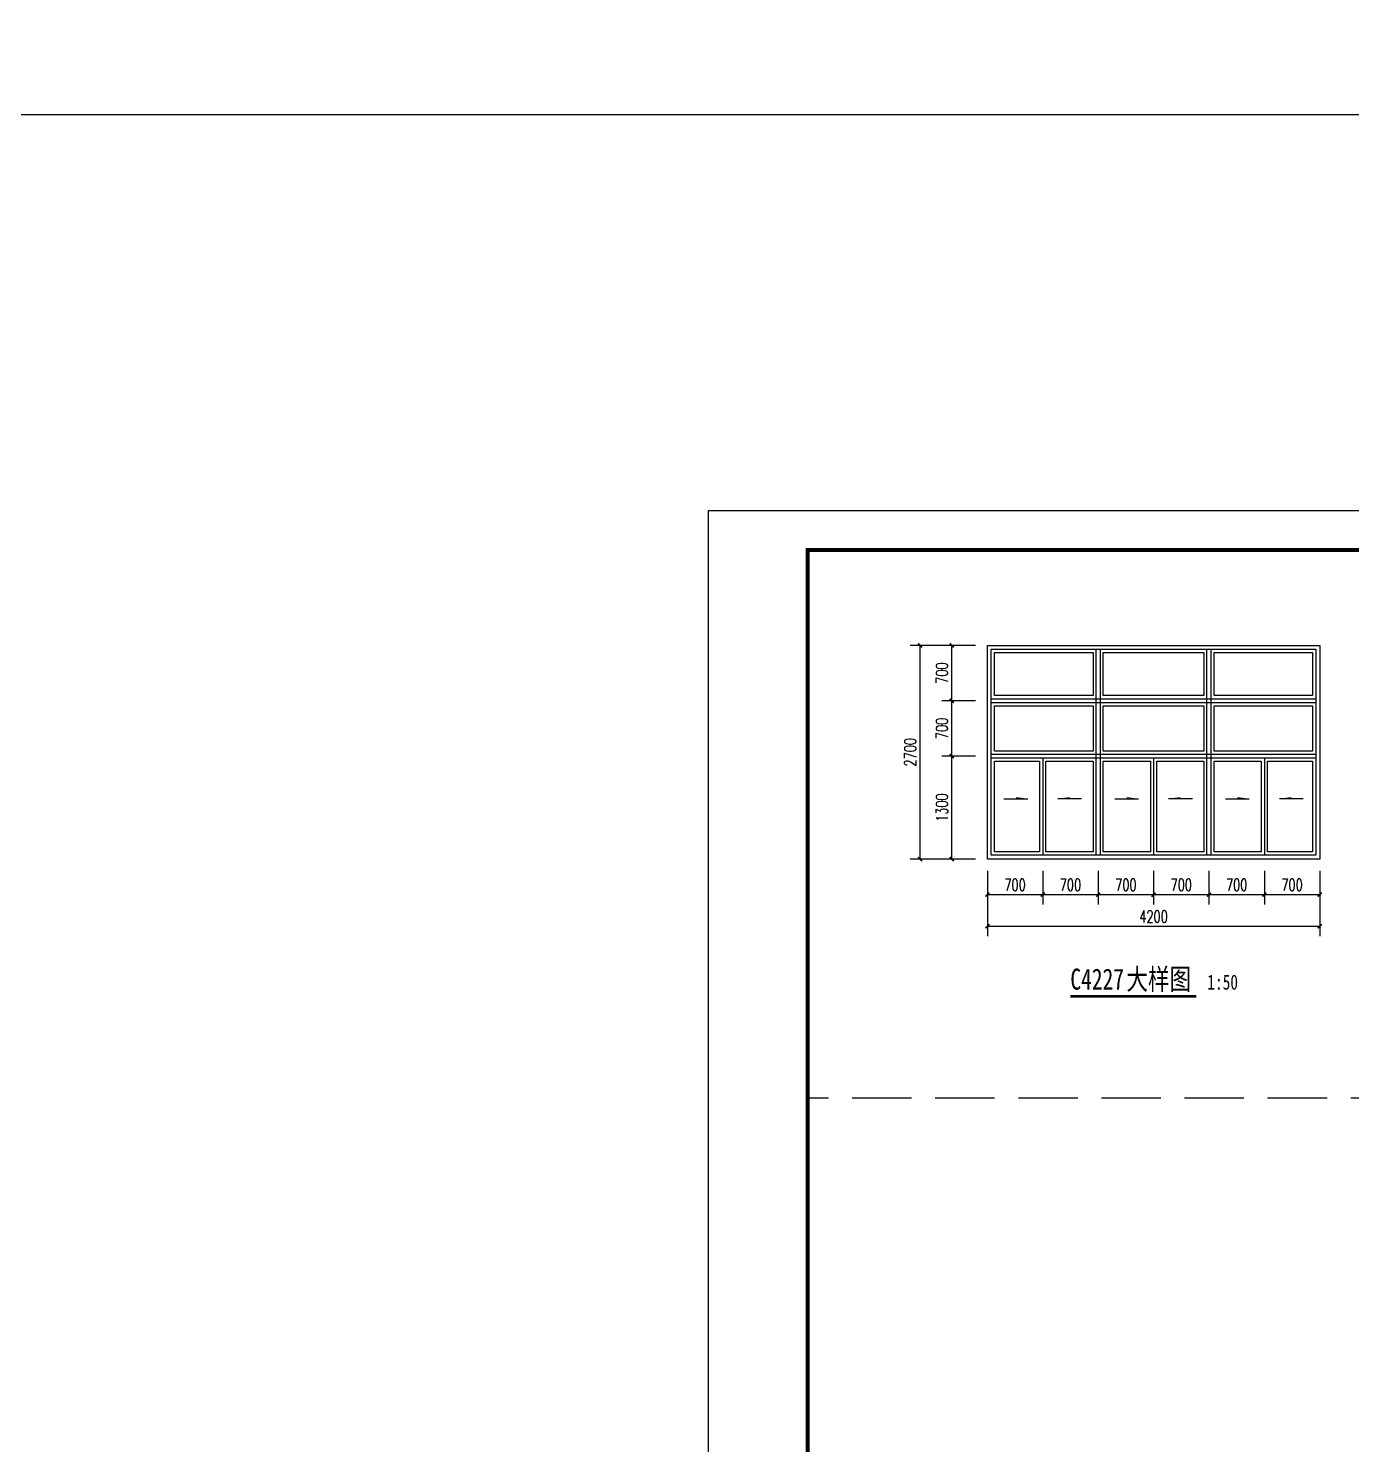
# Model space of a CAD drawing. Extents: x 13898408 to 14113608, y -853943 to -68012.
# Drawn here: x 14057962 to 14074683, y -836047 to -818150 of the extents above; entities that cross this region are included whole.
import ezdxf

# ---------------------------------------------------------------- set-up
doc = ezdxf.new("R2010")
doc.units = 0
doc.header["$LTSCALE"] = 1000
doc.header["$MEASUREMENT"] = 0
doc.linetypes.add('DASH', pattern=[0.35, 0.25, -0.1])
for name, color, linetype in [('DIM_SYMB', 3, 'Continuous'), ('PUB_DIM', 3, 'Continuous'), ('PUB_TEXT', 7, 'Continuous'), ('TK', 4, 'Continuous'), ('WINDOW', 4, 'Continuous'), ('玻璃', 251, 'Continuous')]:
    doc.layers.add(name, color=color, linetype=linetype)
doc.styles.add('_TCH_DIM_T3', font='SIMPLEX', dxfattribs={"width": 0.705882, "bigfont": 'GBCBIG'})
doc.styles.add('TK-LG-B', font='', dxfattribs={"width": 0.75})
doc.styles.get('TK-LG-B').set_extended_font_data('SimSun')
doc.dimstyles.new('_TCH_ARCH&&50', dxfattribs={"dimtxt": 148.75, "dimasz": 50, "dimexe": 125, "dimexo": 150, "dimgap": 50, "dimtad": 1, "dimdec": 0, "dimzin": 0, "dimdsep": 46, "dimtxsty": '_TCH_DIM_T3', "dimblk": 'ARCHTICK', "dimcen": 0.09, "dimclrt": 7, "dimazin": 2, "dimtfac": 1, "dimtdec": 0, "dimtix": 1, "dimtmove": 2, "dimatfit": 3, "dimfxl": 0, "dimtolj": 1, "dimtzin": 0, "dimarcsym": 0})

# ---------------------------------------------------------------- blocks, each defined once
blk = doc.blocks.new('_ArchTick')
at = {"color": 0, "linetype": 'ByBlock', "const_width": 0.4}
blk.add_lwpolyline([(-0.5, -0.5), (0.5, 0.5)], dxfattribs=at)
blk = doc.blocks.new('*D961')
at = {"layer": 'Defpoints', "color": 0}
for p in [(-4200, -2700), (-3500, -2700), (-3500, -3150)]:
    blk.add_point(p, dxfattribs=at)
at = {"layer": 'PUB_DIM', "color": 0, "lineweight": -2}
for p, q in [((-4200, -2850), (-4200, -3275)), ((-3500, -2850), (-3500, -3275)), ((-4200, -3150), (-3500, -3150))]:
    blk.add_line(p, q, dxfattribs=at)
at = {"layer": 'PUB_DIM', "color": 0, "lineweight": -2, "xscale": 50, "yscale": 50, "zscale": 50, "rotation": 180}
blk.add_blockref('_ArchTick', (-4200, -3150), dxfattribs=at)
at = {"layer": 'PUB_DIM', "color": 0, "lineweight": -2, "xscale": 50, "yscale": 50, "zscale": 50}
blk.add_blockref('_ArchTick', (-3500, -3150), dxfattribs=at)
at = {"layer": 'PUB_DIM', "color": 7, "insert": (-3850, -3025.625), "char_height": 148.75, "attachment_point": 5, "style": '_TCH_DIM_T3'}
blk.add_mtext('\\A1;700', dxfattribs=at)
blk = doc.blocks.new('*D962')
at = {"layer": 'Defpoints', "color": 0}
for p in [(-3500, -2700), (-2800, -2700), (-2800, -3150)]:
    blk.add_point(p, dxfattribs=at)
at = {"layer": 'PUB_DIM', "color": 0, "lineweight": -2}
for p, q in [((-3500, -2850), (-3500, -3275)), ((-2800, -2850), (-2800, -3275)), ((-3500, -3150), (-2800, -3150))]:
    blk.add_line(p, q, dxfattribs=at)
at = {"layer": 'PUB_DIM', "color": 0, "lineweight": -2, "xscale": 50, "yscale": 50, "zscale": 50, "rotation": 180}
blk.add_blockref('_ArchTick', (-3500, -3150), dxfattribs=at)
at = {"layer": 'PUB_DIM', "color": 0, "lineweight": -2, "xscale": 50, "yscale": 50, "zscale": 50}
blk.add_blockref('_ArchTick', (-2800, -3150), dxfattribs=at)
at = {"layer": 'PUB_DIM', "color": 7, "insert": (-3150, -3025.625), "char_height": 148.75, "attachment_point": 5, "style": '_TCH_DIM_T3'}
blk.add_mtext('\\A1;700', dxfattribs=at)
blk = doc.blocks.new('*D963')
at = {"layer": 'Defpoints', "color": 0}
for p in [(-2800, -2700), (-2100, -2700), (-2100, -3150)]:
    blk.add_point(p, dxfattribs=at)
at = {"layer": 'PUB_DIM', "color": 0, "lineweight": -2}
for p, q in [((-2800, -2850), (-2800, -3275)), ((-2100, -2850), (-2100, -3275)), ((-2800, -3150), (-2100, -3150))]:
    blk.add_line(p, q, dxfattribs=at)
at = {"layer": 'PUB_DIM', "color": 0, "lineweight": -2, "xscale": 50, "yscale": 50, "zscale": 50, "rotation": 180}
blk.add_blockref('_ArchTick', (-2800, -3150), dxfattribs=at)
at = {"layer": 'PUB_DIM', "color": 0, "lineweight": -2, "xscale": 50, "yscale": 50, "zscale": 50}
blk.add_blockref('_ArchTick', (-2100, -3150), dxfattribs=at)
at = {"layer": 'PUB_DIM', "color": 7, "insert": (-2450, -3025.625), "char_height": 148.75, "attachment_point": 5, "style": '_TCH_DIM_T3'}
blk.add_mtext('\\A1;700', dxfattribs=at)
blk = doc.blocks.new('*D964')
at = {"layer": 'Defpoints', "color": 0}
for p in [(-2100, -2700), (-1400, -2700), (-1400, -3150)]:
    blk.add_point(p, dxfattribs=at)
at = {"layer": 'PUB_DIM', "color": 0, "lineweight": -2}
for p, q in [((-2100, -2850), (-2100, -3275)), ((-1400, -2850), (-1400, -3275)), ((-2100, -3150), (-1400, -3150))]:
    blk.add_line(p, q, dxfattribs=at)
at = {"layer": 'PUB_DIM', "color": 0, "lineweight": -2, "xscale": 50, "yscale": 50, "zscale": 50, "rotation": 180}
blk.add_blockref('_ArchTick', (-2100, -3150), dxfattribs=at)
at = {"layer": 'PUB_DIM', "color": 0, "lineweight": -2, "xscale": 50, "yscale": 50, "zscale": 50}
blk.add_blockref('_ArchTick', (-1400, -3150), dxfattribs=at)
at = {"layer": 'PUB_DIM', "color": 7, "insert": (-1750, -3025.625), "char_height": 148.75, "attachment_point": 5, "style": '_TCH_DIM_T3'}
blk.add_mtext('\\A1;700', dxfattribs=at)
blk = doc.blocks.new('*D965')
at = {"layer": 'Defpoints', "color": 0}
for p in [(-1400, -2700), (-700, -2700), (-700, -3150)]:
    blk.add_point(p, dxfattribs=at)
at = {"layer": 'PUB_DIM', "color": 0, "lineweight": -2}
for p, q in [((-1400, -2850), (-1400, -3275)), ((-700, -2850), (-700, -3275)), ((-1400, -3150), (-700, -3150))]:
    blk.add_line(p, q, dxfattribs=at)
at = {"layer": 'PUB_DIM', "color": 0, "lineweight": -2, "xscale": 50, "yscale": 50, "zscale": 50, "rotation": 180}
blk.add_blockref('_ArchTick', (-1400, -3150), dxfattribs=at)
at = {"layer": 'PUB_DIM', "color": 0, "lineweight": -2, "xscale": 50, "yscale": 50, "zscale": 50}
blk.add_blockref('_ArchTick', (-700, -3150), dxfattribs=at)
at = {"layer": 'PUB_DIM', "color": 7, "insert": (-1050, -3025.625), "char_height": 148.75, "attachment_point": 5, "style": '_TCH_DIM_T3'}
blk.add_mtext('\\A1;700', dxfattribs=at)
blk = doc.blocks.new('*D966')
at = {"layer": 'Defpoints', "color": 0}
for p in [(-700, -2700), (0, -2700), (0, -3150)]:
    blk.add_point(p, dxfattribs=at)
at = {"layer": 'PUB_DIM', "color": 0, "lineweight": -2}
for p, q in [((-700, -2850), (-700, -3275)), ((0, -2850), (0, -3275)), ((-700, -3150), (0, -3150))]:
    blk.add_line(p, q, dxfattribs=at)
at = {"layer": 'PUB_DIM', "color": 0, "lineweight": -2, "xscale": 50, "yscale": 50, "zscale": 50, "rotation": 180}
blk.add_blockref('_ArchTick', (-700, -3150), dxfattribs=at)
at = {"layer": 'PUB_DIM', "color": 0, "lineweight": -2, "xscale": 50, "yscale": 50, "zscale": 50}
blk.add_blockref('_ArchTick', (0, -3150), dxfattribs=at)
at = {"layer": 'PUB_DIM', "color": 7, "insert": (-350, -3025.625), "char_height": 148.75, "attachment_point": 5, "style": '_TCH_DIM_T3'}
blk.add_mtext('\\A1;700', dxfattribs=at)
blk = doc.blocks.new('*D967')
at = {"layer": 'Defpoints', "color": 0}
for p in [(-4200, -2700), (0, -2700), (0, -3550)]:
    blk.add_point(p, dxfattribs=at)
at = {"layer": 'PUB_DIM', "color": 0, "lineweight": -2}
for p, q in [((-4200, -2850), (-4200, -3675)), ((0, -2850), (0, -3675)), ((-4200, -3550), (0, -3550))]:
    blk.add_line(p, q, dxfattribs=at)
at = {"layer": 'PUB_DIM', "color": 0, "lineweight": -2, "xscale": 50, "yscale": 50, "zscale": 50, "rotation": 180}
blk.add_blockref('_ArchTick', (-4200, -3550), dxfattribs=at)
at = {"layer": 'PUB_DIM', "color": 0, "lineweight": -2, "xscale": 50, "yscale": 50, "zscale": 50}
blk.add_blockref('_ArchTick', (0, -3550), dxfattribs=at)
at = {"layer": 'PUB_DIM', "color": 7, "insert": (-2100, -3425.625), "char_height": 148.75, "attachment_point": 5, "style": '_TCH_DIM_T3'}
blk.add_mtext('\\A1;4200', dxfattribs=at)
blk = doc.blocks.new('*D968')
at = {"layer": 'Defpoints', "color": 0}
for p in [(-4650, -1400), (-4200, -1400), (-4200, -2700)]:
    blk.add_point(p, dxfattribs=at)
at = {"layer": 'PUB_DIM', "color": 0, "lineweight": -2}
for p, q in [((-4350, -1400), (-4775, -1400)), ((-4650, -2700), (-4650, -1400)), ((-4350, -2700), (-4775, -2700))]:
    blk.add_line(p, q, dxfattribs=at)
at = {"layer": 'PUB_DIM', "color": 0, "lineweight": -2, "xscale": 50, "yscale": 50, "zscale": 50}
for p, rotation in [((-4650, -1400), 90), ((-4650, -2700), 270)]:
    blk.add_blockref('_ArchTick', p, dxfattribs=dict(at, rotation=rotation))
at = {"layer": 'PUB_DIM', "color": 7, "insert": (-4774.375, -2050), "char_height": 148.75, "attachment_point": 5, "rotation": 90, "style": '_TCH_DIM_T3'}
blk.add_mtext('\\A1;1300', dxfattribs=at)
blk = doc.blocks.new('*D969')
at = {"layer": 'Defpoints', "color": 0}
for p in [(-4650, -700), (-4200, -700), (-4200, -1400)]:
    blk.add_point(p, dxfattribs=at)
at = {"layer": 'PUB_DIM', "color": 0, "lineweight": -2}
for p, q in [((-4350, -700), (-4775, -700)), ((-4650, -1400), (-4650, -700)), ((-4350, -1400), (-4775, -1400))]:
    blk.add_line(p, q, dxfattribs=at)
at = {"layer": 'PUB_DIM', "color": 0, "lineweight": -2, "xscale": 50, "yscale": 50, "zscale": 50}
for p, rotation in [((-4650, -700), 90), ((-4650, -1400), 270)]:
    blk.add_blockref('_ArchTick', p, dxfattribs=dict(at, rotation=rotation))
at = {"layer": 'PUB_DIM', "color": 7, "insert": (-4774.375, -1050), "char_height": 148.75, "attachment_point": 5, "rotation": 90, "style": '_TCH_DIM_T3'}
blk.add_mtext('\\A1;700', dxfattribs=at)
blk = doc.blocks.new('*D970')
at = {"layer": 'Defpoints', "color": 0}
for p in [(-4650, 0), (-4200, 0), (-4200, -700)]:
    blk.add_point(p, dxfattribs=at)
at = {"layer": 'PUB_DIM', "color": 0, "lineweight": -2}
for p, q in [((-4350, 0), (-4775, 0)), ((-4650, -700), (-4650, 0)), ((-4350, -700), (-4775, -700))]:
    blk.add_line(p, q, dxfattribs=at)
at = {"layer": 'PUB_DIM', "color": 0, "lineweight": -2, "xscale": 50, "yscale": 50, "zscale": 50}
for p, rotation in [((-4650, 0), 90), ((-4650, -700), 270)]:
    blk.add_blockref('_ArchTick', p, dxfattribs=dict(at, rotation=rotation))
at = {"layer": 'PUB_DIM', "color": 7, "insert": (-4774.375, -350), "char_height": 148.75, "attachment_point": 5, "rotation": 90, "style": '_TCH_DIM_T3'}
blk.add_mtext('\\A1;700', dxfattribs=at)
blk = doc.blocks.new('*D971')
at = {"layer": 'Defpoints', "color": 0}
for p in [(-5050, 0), (-4200, 0), (-4200, -2700)]:
    blk.add_point(p, dxfattribs=at)
at = {"layer": 'PUB_DIM', "color": 0, "lineweight": -2}
for p, q in [((-4350, 0), (-5175, 0)), ((-5050, -2700), (-5050, 0)), ((-4350, -2700), (-5175, -2700))]:
    blk.add_line(p, q, dxfattribs=at)
at = {"layer": 'PUB_DIM', "color": 0, "lineweight": -2, "xscale": 50, "yscale": 50, "zscale": 50}
for p, rotation in [((-5050, 0), 90), ((-5050, -2700), 270)]:
    blk.add_blockref('_ArchTick', p, dxfattribs=dict(at, rotation=rotation))
at = {"layer": 'PUB_DIM', "color": 7, "insert": (-5174.375, -1350), "char_height": 148.75, "attachment_point": 5, "rotation": 90, "style": '_TCH_DIM_T3'}
blk.add_mtext('\\A1;2700', dxfattribs=at)
blk = doc.blocks.new('GeYuanFrame_01384210', base_point=(20.086, 4.526))
at = {"layer": 'TK'}
blk.add_lwpolyline([(20.086, 4.526), (20.086, 598.526), (861.086, 598.526), (861.086, 4.526)], close=True, dxfattribs=at)
blk = doc.blocks.new('GeYuanFrame_83466021', base_point=(20.09, 4.53))
at = {"layer": 'TK'}
blk.add_lwpolyline([(20.09, 4.53), (20.09, 598.53), (861.09, 598.53), (861.09, 4.53)], close=True, dxfattribs=at)
at = {"layer": 'TK', "const_width": 1}
blk.add_lwpolyline([(45.09, 588.53), (851.09, 588.53), (851.09, 14.53), (45.09, 14.53)], close=True, dxfattribs=at)
blk = doc.blocks.new('A$C40844785')
at = {"layer": 'DIM_SYMB'}
for points in [[(-3690, -1937.5), (-3840, -1937.5), (-3840, -1917.5)], [(-3310, -1937.5), (-3160, -1937.5), (-3160, -1917.5)], [(-2290, -1937.5), (-2440, -1937.5), (-2440, -1917.5)], [(-1910, -1937.5), (-1760, -1937.5), (-1760, -1917.5)], [(-890, -1937.5), (-1040, -1937.5), (-1040, -1917.5)], [(-510, -1937.5), (-360, -1937.5), (-360, -1917.5)]]:
    blk.add_hatch(color=256, dxfattribs=at).paths.add_polyline_path(points)
for points in [[(-3990, -1937.5), (-3690, -1937.5)], [(-3010, -1937.5), (-3310, -1937.5)], [(-2590, -1937.5), (-2290, -1937.5)], [(-1610, -1937.5), (-1910, -1937.5)], [(-1190, -1937.5), (-890, -1937.5)], [(-210, -1937.5), (-510, -1937.5)]]:
    blk.add_lwpolyline(points, dxfattribs=at)
at = {"layer": 'DIM_SYMB', "const_width": 35}
blk.add_lwpolyline([(-3151.3, -4434.7), (-1560.6, -4434.7)], dxfattribs=at)
at = {"layer": 'WINDOW'}
for p, q in [((-3500, -1425), (-3500, -2650)), ((-2100, -1425), (-2100, -2650)), ((-700, -1425), (-700, -2650))]:
    blk.add_line(p, q, dxfattribs=at)
for points in [[(-4200, 0), (0, 0), (0, -2700), (-4200, -2700)], [(-4150, -50), (-50, -50), (-50, -2650), (-4150, -2650)], [(-2825, -50), (-2775, -50), (-2775, -2650), (-2825, -2650)], [(-1425, -50), (-1375, -50), (-1375, -2650), (-1425, -2650)], [(-50, -725), (-4150, -725), (-4150, -675), (-50, -675)], [(-50, -1425), (-4150, -1425), (-4150, -1375), (-50, -1375)]]:
    blk.add_lwpolyline(points, close=True, dxfattribs=at)
at = {"layer": '玻璃'}
for points in [[(-4110, -90), (-2865, -90), (-2865, -635), (-4110, -635)], [(-2735, -90), (-1465, -90), (-1465, -635), (-2735, -635)], [(-1335, -90), (-90, -90), (-90, -635), (-1335, -635)], [(-4110, -765), (-2865, -765), (-2865, -1335), (-4110, -1335)], [(-2735, -765), (-1465, -765), (-1465, -1335), (-2735, -1335)], [(-1335, -765), (-90, -765), (-90, -1335), (-1335, -1335)], [(-4110, -1465), (-3540, -1465), (-3540, -2610), (-4110, -2610)], [(-3460, -1465), (-2865, -1465), (-2865, -2610), (-3460, -2610)], [(-2735, -1465), (-2140, -1465), (-2140, -2610), (-2735, -2610)], [(-2060, -1465), (-1465, -1465), (-1465, -2610), (-2060, -2610)], [(-1335, -1465), (-740, -1465), (-740, -2610), (-1335, -2610)], [(-660, -1465), (-90, -1465), (-90, -2610), (-660, -2610)]]:
    blk.add_lwpolyline(points, close=True, dxfattribs=at)
at = {"layer": 'PUB_TEXT', "style": 'TK-LG-B', "width": 0.75}
for s, height, p in [('C4227', 265.82, (-3151.3, -4350)), ('大样图', 265.82, (-2442.4, -4350)), ('1:50', 189.87, (-1420.6, -4350))]:
    blk.add_text(s, height=height, dxfattribs=at).set_placement(p)
at = {"layer": 'PUB_DIM'}
for p1, p2, distance, text, picture, middle in [((-4200, -2700), (-4200, 0), 850, '2700', '*D971', (-5174.4, -1350)), ((-4200, -700), (-4200, 0), 450, '700', '*D970', (-4774.4, -350)), ((-4200, -1400), (-4200, -700), 450, '700', '*D969', (-4774.4, -1050)), ((-4200, -2700), (-4200, -1400), 450, '1300', '*D968', (-4774.4, -2050)), ((-4200, -2700), (-3500, -2700), -450, '700', '*D961', (-3850, -3025.6)), ((-4200, -2700), (0, -2700), -850, '4200', '*D967', (-2100, -3425.6)), ((-3500, -2700), (-2800, -2700), -450, '700', '*D962', (-3150, -3025.6)), ((-2800, -2700), (-2100, -2700), -450, '700', '*D963', (-2450, -3025.6)), ((-2100, -2700), (-1400, -2700), -450, '700', '*D964', (-1750, -3025.6)), ((-1400, -2700), (-700, -2700), -450, '700', '*D965', (-1050, -3025.6)), ((-700, -2700), (0, -2700), -450, '700', '*D966', (-350, -3025.6))]:
    dim = blk.add_aligned_dim(p1=p1, p2=p2, distance=distance, text=text, dimstyle='_TCH_ARCH&&50', dxfattribs=at)
    dim.commit()
    dim.dimension.update_dxf_attribs({"geometry": picture, "text_midpoint": middle})

msp = doc.modelspace()

# ---------------------------------------------------------------- linework, layer by layer
at = {"linetype": 'DASH', "ltscale": 3}
msp.add_lwpolyline([(14067808, -824743.1), (14091171.4, -824743.1), (14091171.4, -831666.9), (14067808, -831666.9)], dxfattribs=at)

# ---------------------------------------------------------------- block references
for name, p, xscale, yscale, zscale in [('GeYuanFrame_01384210', (13940408, -819243.1), 200, 200, 200), ('GeYuanFrame_83466021', (14066558, -853943.1), 50, 50, 50)]:
    msp.add_blockref(name, p, dxfattribs=dict(xscale=xscale, yscale=yscale, zscale=zscale))
at = {"ltscale": 0.5}
msp.add_blockref('A$C40844785', (14074279.9, -825946.9), dxfattribs=at)

doc.saveas('drawing.dxf')
